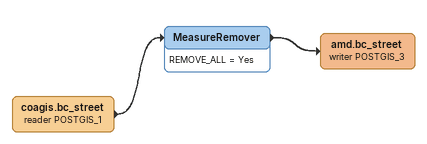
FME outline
coagis.bc_street (reader POSTGIS_1)
    -> MeasureRemover
MeasureRemover
    REMOVE_ALL = Yes
    -> amd.bc_street (writer POSTGIS_3)
amd.bc_street (writer POSTGIS_3)
